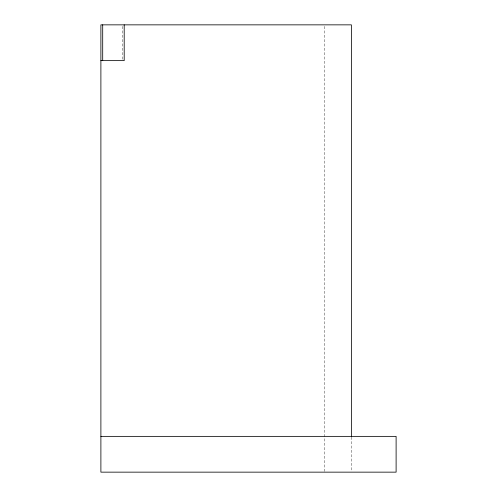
<?xml version="1.0" encoding="UTF-8"?>
<svg xmlns="http://www.w3.org/2000/svg" width="497" height="497" viewBox="0 0 497 497"><rect width="100%" height="100%" fill="white"/><g stroke="black" fill="none" stroke-linecap="round" stroke-linejoin="round"><path stroke-width="0.37" stroke-dasharray="2.48 1.86" d="M351.379 437.13L351.379 471.386M324.541 26.403L324.541 471.373M122.386 26.372L122.386 59.87"/><path stroke-width="0.75" d="M100.891 60.634L124.194 60.634L124.194 24.85M100.891 436.366L396.109 436.366L396.109 472.15L100.891 472.15L100.891 24.85L351.379 24.85L351.379 436.366M102.699 24.85L102.699 60.634"/></g></svg>
